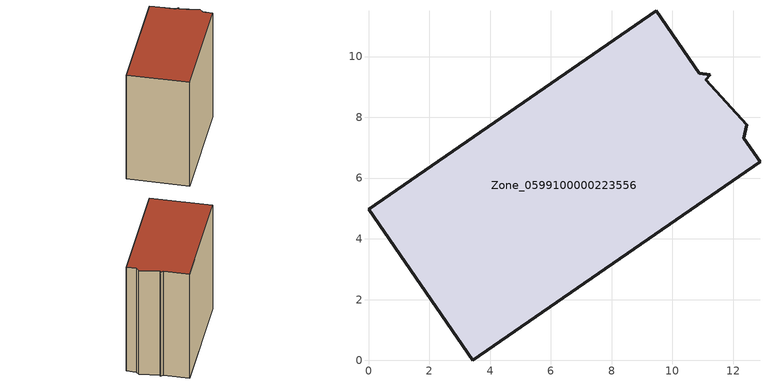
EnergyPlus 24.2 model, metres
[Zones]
Zone_0599100000223556
 floor ground (C_G): 12.35,7.31 12.88,6.54 3.43,0 0,4.98 9.46,11.51 10.88,9.45 11.25,9.4 11.1,9.24 12.45,7.75 z0
 wall outside (C_F): 10.88,9.45 9.46,11.51 0,4.98 3.43,0 12.88,6.54 12.35,7.31 12.45,7.75 11.1,9.24 11.25,9.4 10.88,9.45 z0:11.84
 roof outside (C_R): 12.45,7.75 11.1,9.24 11.25,9.4 10.88,9.45 9.46,11.51 0,4.98 3.43,0 12.88,6.54 12.35,7.31 z11.84
[BUILDING]
Pand.0599100000223556: North Axis=0; Terrain=City; Loads Convergence Tolerance Value=0.04; Temperature Convergence Tolerance Value=0.4; Solar Distribution=FullExterior; Maximum Number of Warmup Days=25; Minimum Number of Warmup Days=1
[Site:Location]
Rotterdam.The.Hague.AP_ZH_NLD Design_Conditions: Latitude=51.96; Longitude=4.45; Time Zone=1; Elevation=-4.5
[SITE:GROUNDTEMPERATURE:BUILDINGSURFACE]
18, 18, 18, 18, 18, 18, 18, 18, 18, 18, 18, 18
[MATERIAL] Thermal Absorptance=0.9; Solar Absorptance=0.7; Visible Absorptance=0.7
Name | Roughness | Thickness | Conductivity | Density | Specific Heat
G.TI.1946 | MediumSmooth | 0.15 | 1 | 540 | 1210
F.TI.1946 | Rough | 0.3 | 0.857143 | 1920 | 840
R.TI.1946 | MediumRough | 0.2 | 0.1 | 1500 | 1000
[CONSTRUCTION]
C_G: G.TI.1946
C_F: F.TI.1946
C_R: R.TI.1946
[ZONE]
Zone_0599100000223556: Type=1; Multiplier=1; Ceiling Height=Autocalculate; Volume=Autocalculate; Floor Area=autocalculate; Part of Total Floor Area=Yes
[ZONEINFILTRATION:DESIGNFLOWRATE]
Infil_Zone_0599100000223556: Zone or ZoneList or Space or SpaceList=Zone_0599100000223556; Schedule=AlwaysOn; Design Flow Rate Calculation Method=Flow/Area; Flow Rate per Floor Area=0.003; Constant Term Coefficient=1; Temperature Term Coefficient=0; Velocity Term Coefficient=0; Velocity Squared Term Coefficient=0
[HVACTEMPLATE:ZONE:IDEALLOADSAIRSYSTEM]
Zone_0599100000223556: Maximum Heating Supply Air Temperature=50; Minimum Cooling Supply Air Temperature=13; Maximum Heating Supply Air Humidity Ratio=0.0156; Minimum Cooling Supply Air Humidity Ratio=0.0077; Heating Limit=NoLimit; Cooling Limit=NoLimit; Dehumidification Control Type=ConstantSensibleHeatRatio; Cooling Sensible Heat Ratio=0.7; Dehumidification Setpoint=60; Humidification Control Type=None; Humidification Setpoint=30; Outdoor Air Method=None; Outdoor Air Flow Rate per Person=0.00944; Outdoor Air Flow Rate per Zone Floor Area=0; Outdoor Air Flow Rate per Zone=0; Demand Controlled Ventilation Type=None; Outdoor Air Economizer Type=NoEconomizer; Heat Recovery Type=None; Sensible Heat Recovery Effectiveness=0.7; Latent Heat Recovery Effectiveness=0.65
[ZONECONTROL:THERMOSTAT]
ThermostatControl_Zone_0599100000223556: Zone or ZoneList=Zone_0599100000223556; Control Type Schedule=DualSetpointControlType; Control 1=Thermostat_Zone_0599100000223556; Temperature Difference Between Cutout And Setpoint=0
[THERMOSTATSETPOINT:DUALSETPOINT]
Thermostat_Zone_0599100000223556: Heating Setpoint Temperature Schedule=HeatingSetpoint_Zone_0599100000223556; Cooling Setpoint Temperature Schedule=CoolingSetpoint_Zone_0599100000223556
[SCHEDULE:COMPACT]
HeatingSetpoint_Zone_0599100000223556: Through: 12/31, For: AllDays, Until: 24:00, 21
CoolingSetpoint_Zone_0599100000223556: Through: 12/31, For: AllDays, Until: 24:00, 24
DualSetpointControlType: Through: 12/31, For: AllDays, Until: 24:00, 4
AlwaysOn: Through: 12/31, For: AllDays, Until: 24:00, 1
